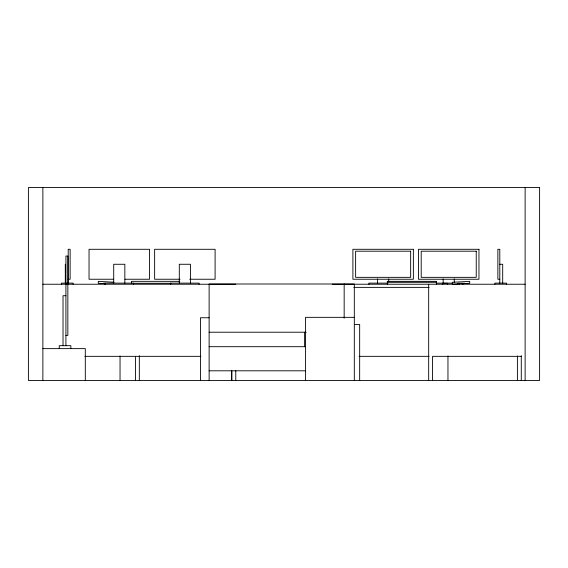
<?xml version="1.0" encoding="UTF-8"?>
<svg xmlns="http://www.w3.org/2000/svg" width="568" height="568" viewBox="0 0 568 568"><rect width="100%" height="100%" fill="white"/><g stroke="black" fill="none" stroke-linecap="round" stroke-linejoin="round"><path stroke-width="0.85" d="M458.404 283.901L452.334 284.234L452.334 282.31L469.693 281.345L469.693 283.276L461.876 283.709M499.797 264.269L502.694 264.269L502.694 283.127M68.203 279.243L70.134 279.243L70.134 249.295L68.203 249.295L68.203 283.127M113.579 279.243L89.041 279.243L89.041 249.295L149.519 249.295L149.519 279.243L124.974 279.243M180.049 279.243L154.631 279.243L154.631 249.295L215.102 249.295L215.102 279.243L189.691 279.243M499.797 279.243L497.866 279.243L497.866 249.295L499.797 249.295L499.797 283.127M179.765 281.345L131.457 281.345L131.457 283.276M387.355 282.31L436.543 282.31M387.98 283.127L368.88 283.127L368.88 284.234M436.203 283.127L452.696 283.127M103.014 283.276L105.137 283.276L105.137 284.234M133.21 283.276L170.982 283.276M457.652 283.276L464.986 283.276M42.87 284.234L235.777 284.234M332.223 284.234L525.13 284.234M353.807 287.373L429.124 287.373M65.916 295.715L63.027 295.715L63.027 345.685M354.318 317.342L305.584 317.342L305.584 380.454M209.13 317.76L200.454 317.76L200.454 380.454M354.524 324.513L359.665 324.513L359.665 380.454M209.13 332.223L306.216 332.223M65.916 335.397L67.848 335.397L67.848 256.033L65.916 256.033L65.916 345.685M209.13 346.693L305.584 346.693M42.87 348.624L85.306 348.624L85.306 380.454M84.824 356.342L200.902 356.342M359.125 356.342L429.124 356.342M521.275 356.342L432.539 356.342L432.539 380.454M209.13 370.805L305.698 370.805M113.934 282.211L98.307 281.345L98.307 283.276L105.25 283.659M525.13 187.546L525.13 380.454M521.275 355.632L521.275 380.454M517.405 355.98L517.405 380.454M506.45 284.234L506.45 283.127L494.877 283.127L494.877 284.234M462.863 283.276L462.863 284.234M459.583 283.276L459.583 284.234M454.293 278.845L454.293 282.268M447.96 355.98L447.96 380.454M447.655 284.234L447.655 283.276L442.834 283.276L442.834 284.234M443.154 278.845L443.154 283.127M436.543 284.234L436.543 281.345L387.355 281.345L387.355 284.234M428.677 284.234L428.677 380.454M388.704 278.845L388.704 281.416M377.564 278.845L377.564 283.127M354.318 380.454L354.318 284L209.13 284L209.13 380.454M344.165 284L344.165 318.194M304.618 332.223L304.618 346.693M235.777 370.741L235.777 380.454M231.914 370.982L231.914 380.454M231.481 370.84L231.481 380.454M199.119 284.234L199.119 283.127L170.471 283.127L170.471 284.234M190.436 283.127L190.436 264.269L179.296 264.269L179.296 283.127M139.323 355.632L139.323 380.454M135.461 356.342L135.461 380.454M133.53 284.234L133.53 283.127L104.888 283.127L104.888 284.234M124.846 283.127L124.846 264.269L113.706 264.269L113.706 283.127M120.04 355.98L120.04 380.454M73.123 284.234L73.123 283.127L61.55 283.127L61.55 284.234M70.837 348.624L70.837 345.685L59.264 345.685L59.264 348.624M65.306 264.269L65.306 283.127M42.87 187.546L42.87 380.454M539.6 187.546L28.4 187.546L28.4 380.454L539.6 380.454L539.6 187.546M413.369 249.295L352.898 249.295L352.898 279.243L413.369 279.243L413.369 249.295M478.959 249.295L418.481 249.295L418.481 279.243L478.959 279.243L478.959 249.295M410.65 251.198L355.618 251.198L355.618 277.347L410.65 277.347L410.65 251.198M476.24 251.198L421.207 251.198L421.207 277.347L476.24 277.347L476.24 251.198"/></g></svg>
